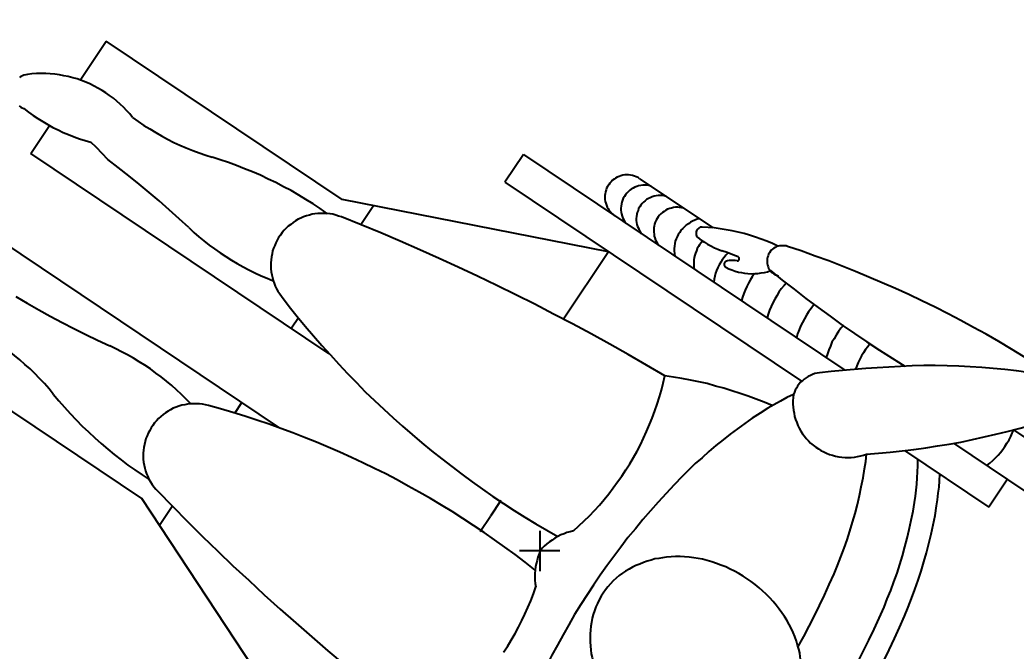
# Model space of a CAD drawing. Header units: millimetres. Extents: x -13407 to 8062823, y -2611 to 109271.
# Drawn here: x 40149 to 41041, y 14580 to 15145 of the extents above; entities that cross this region are included whole.
import ezdxf
from ezdxf import colors
from ezdxf.entities.mleader import LeaderData, LeaderLine
from ezdxf.math import Vec2, Vec3

# ---------------------------------------------------------------- set-up
doc = ezdxf.new("R2010")
doc.units = ezdxf.units.MM
doc.linetypes.add('TRATTEGGIATA', pattern=[0.75, 0.5, -0.25])
doc.layers.add('АР_Отметки', color=250, linetype='Continuous', lineweight=15)
doc.styles.add('ISOCPEUR', font='isocpeur.ttf', dxfattribs={"width": 0.7})

# ---------------------------------------------------------------- blocks, each defined once
blk = doc.blocks.new('_DotSmall')
at = {"color": 0, "linetype": 'ByBlock', "const_width": 0.5}
blk.add_lwpolyline([(-0.0625, 0, 1), (0.0625, 0, 1)], format="xyb", close=True, dxfattribs=at)
blk = doc.blocks.new('Из_буфера26453')
for points in [[(177.43, 314.75), (388.74, 456.63)], [(412.11, 421.62), (388.74, 456.63)], [(365.15, 388.22), (367.53, 391.39), (370.47, 394.3), (373.13, 397.23), (376.28, 400.13), (379.22, 402.81), (382.4, 405.45), (385.82, 407.83), (389.03, 410.22), (392.48, 412.31), (396.17, 414.46), (399.63, 416.32), (403.35, 418.18), (407.04, 419.77), (411.03, 421.34), (414.76, 422.66), (418.72, 423.74), (422.71, 424.81), (426.68, 425.59), (430.67, 426.4), (434.9, 426.94), (438.87, 427.2), (442.88, 427.47), (451.09, 427.47), (455.31, 427.2), (459.29, 426.67)], [(459.29, 426.67), (460.87, 426.4), (462.48, 426.15), (463.8, 425.59), (465.13, 424.81), (466.46, 423.99)], [(466.72, 398.56), (465.38, 397.49), (464.06, 396.96), (462.48, 396.15)], [(462.48, 396.15), (458.51, 392.97), (454.26, 390.07), (450.02, 387.16), (445.5, 384.52), (441.02, 381.86), (436.48, 379.18), (431.71, 377.07), (427.19, 374.68), (422.44, 372.8), (417.41, 370.97), (412.64, 369.13), (407.57, 367.52), (402.55, 366.22)], [(365.15, 388.22), (360.12, 384.52), (355.08, 381.06), (349.76, 377.87), (344.48, 374.68), (339.2, 371.77), (333.86, 368.85), (328.3, 365.92), (322.71, 363.28), (317.16, 360.89), (311.3, 358.51), (305.5, 356.42), (299.67, 354.51), (293.8, 352.66)], [(456.39, 355.87), (439.69, 381.06)], [(387.42, 350.55), (392.48, 355.87), (397.48, 361.17), (402.55, 366.22)], [(15.14, 355.07), (-272.6, 162)], [(15.14, 355.07), (31.84, 330.13)], [(189.09, 176.61), (456.39, 355.87)], [(190.69, 302.02), (197.03, 306.54), (203.4, 310.81), (210.06, 314.75), (216.39, 318.72), (223.29, 322.72), (229.9, 326.16), (236.83, 329.87), (243.71, 333.06), (250.62, 336.51), (257.76, 339.4), (264.91, 342.33), (272.09, 345.25), (279.25, 347.9), (286.66, 350.29), (293.8, 352.66)], [(314.76, 289.57), (323.51, 297.53), (332.27, 305.48), (341.29, 313.43), (350.3, 321.11), (359.32, 328.54), (368.61, 335.98), (378.13, 343.39), (387.42, 350.55)], [(31.84, 330.13), (-233.87, 151.93)], [(-88.83, 333.32), (-154.86, 289.28)], [(-88.83, 333.32), (-87.51, 334.39), (-85.91, 335.17), (-84.32, 335.72), (-82.46, 336.25), (-80.87, 336.51), (-79.01, 336.78), (-75.58, 336.78), (-73.96, 336.51), (-72.11, 335.98), (-70.52, 335.45), (-68.95, 334.64), (-67.35, 333.84), (-66.02, 333.06), (-64.7, 332.01), (-63.37, 330.66), (-62.33, 329.32), (-61.24, 328.01), (-60.19, 326.39), (-59.41, 324.83), (-58.86, 323.25), (-58.33, 321.63), (-58.08, 319.8), (-57.78, 318.22), (-57.78, 314.75), (-58.08, 312.89), (-58.61, 311.31), (-59.13, 309.75), (-59.92, 307.87), (-60.71, 306.54), (-61.8, 304.96), (-62.86, 303.61), (-63.9, 302.3), (-65.23, 301.22), (-66.55, 300.16)], [(-98.92, 326.69), (-97.04, 327.24), (-95.45, 327.49), (-91.73, 327.49), (-89.89, 327.24), (-88.04, 326.98), (-86.44, 326.39), (-84.58, 325.63), (-83.01, 324.83), (-81.4, 324.05), (-80.07, 322.97), (-78.75, 321.63), (-77.44, 320.31), (-76.37, 318.98), (-75.32, 317.42), (-74.25, 315.83), (-73.7, 314.22), (-72.93, 312.37), (-72.66, 310.81), (-72.38, 308.9), (-72.11, 307.07), (-72.11, 305.21), (-72.38, 303.35), (-72.66, 301.75), (-73.17, 299.89), (-73.96, 298.07), (-74.79, 296.47), (-75.58, 294.86), (-76.62, 293.55)], [(-112.69, 317.42), (-110.82, 317.95), (-109.25, 318.22), (-105.55, 318.22), (-103.67, 317.95), (-101.82, 317.66), (-100.22, 317.12), (-98.39, 316.34), (-96.79, 315.54), (-95.2, 314.75), (-93.88, 313.68), (-92.55, 312.37), (-91.22, 311.04), (-90.16, 309.75), (-89.12, 308.13), (-88.04, 306.54), (-87.51, 304.96), (-86.69, 303.08), (-86.44, 301.49), (-86.18, 299.63), (-85.91, 297.8), (-85.91, 295.92), (-86.18, 294.06), (-86.44, 292.47), (-86.97, 290.6), (-87.79, 289.04), (-88.57, 287.18), (-89.37, 285.87), (-90.4, 284.26)], [(-60.98, 267.81), (177.43, 314.75)], [(-128.34, 307.07), (-126.5, 307.34), (-124.64, 307.57), (-123.05, 307.87), (-121.19, 307.87), (-119.33, 307.57), (-117.48, 307.07), (-115.88, 306.54), (-114.02, 306.01), (-112.43, 305.21), (-110.82, 304.13), (-109.5, 303.08), (-107.92, 302.02), (-106.86, 300.69), (-105.55, 299.13), (-104.74, 297.8), (-103.67, 296.19), (-102.87, 294.34), (-102.37, 292.75), (-102.09, 290.89), (-101.57, 289.28), (-101.57, 285.59), (-101.82, 283.73), (-102.09, 281.87), (-102.61, 280.3), (-103.14, 278.43), (-103.96, 276.85), (-105.02, 275.25), (-106.07, 273.66)], [(149.29, 309.18), (160.71, 291.95)], [(-142.65, 297.53), (-140.55, 296.99), (-138.42, 296.19), (-136.28, 295.39), (-134.42, 294.34), (-132.58, 293.01), (-130.73, 291.68), (-129.14, 290.37), (-127.54, 288.78), (-125.97, 287.18), (-124.89, 285.32), (-123.56, 283.44), (-122.52, 281.33), (-121.7, 279.51), (-120.9, 277.36), (-120.38, 275.25), (-120.13, 272.84), (-119.86, 270.75), (-119.86, 268.62), (-120.13, 266.5), (-120.38, 264.09)], [(-111.64, 156.72), (-95.2, 166.52), (-78.75, 175.79), (-62.33, 185.08), (-45.61, 194.37), (-28.9, 203.39), (-11.92, 212.13), (5.04, 220.89), (22.02, 229.38), (38.98, 237.85), (56.24, 246.08), (73.47, 254.02), (90.7, 262.01), (107.95, 269.69), (125.45, 277.36), (142.94, 284.79), (160.44, 291.95), (178.21, 299.13)], [(178.21, 299.13), (180.62, 299.89), (183.24, 300.69), (185.9, 301.49), (188.26, 301.75), (190.94, 302.3), (199.14, 302.3), (201.8, 301.75), (204.46, 301.49), (206.82, 300.69), (209.5, 300.16), (212.15, 299.13), (214.55, 298.07), (216.94, 296.99), (219.3, 295.67), (221.43, 294.06), (223.57, 292.47), (225.68, 290.89), (227.54, 289.04), (229.39, 287.18), (231.25, 285.06), (232.84, 282.93), (234.44, 280.8), (235.77, 278.43), (236.83, 276.03), (237.86, 273.66), (238.92, 271.02), (239.72, 268.62), (240.27, 265.95), (240.78, 263.34), (241.07, 260.66), (241.32, 258.01), (241.32, 252.69), (241.07, 250.05), (240.52, 247.4), (239.99, 244.75), (239.19, 242.1), (238.41, 239.71), (237.33, 237.07), (236.3, 234.66), (234.95, 232.55), (233.36, 230.16), (231.78, 228.05)], [(-212.66, 272.84), (-207.88, 275.25), (-202.84, 277.36), (-197.82, 279.22), (-192.8, 281.1), (-187.46, 282.66), (-182.45, 284.26), (-177.14, 285.59), (-171.85, 286.63), (-166.52, 287.71), (-161.21, 288.51), (-155.65, 289.28), (-150.35, 289.57), (-145.04, 289.86)], [(-145.04, 289.86), (-143.18, 289.86), (-142.4, 289.28), (-141.59, 288.78), (-140.82, 288.25), (-140.28, 287.45), (-139.75, 286.63), (-139.49, 285.87), (-139.49, 283.19), (-140.02, 282.13), (-140.55, 281.33), (-141.08, 280.8), (-141.85, 280.02)], [(233.64, 110.29), (500.92, 289.57)], [(314.76, 289.57), (310.27, 285.32), (305.77, 281.33), (301.23, 277.63), (296.46, 273.91), (291.71, 270.45), (286.66, 267.03), (281.62, 263.57), (276.59, 260.4), (271.54, 257.49), (266.24, 254.3), (260.94, 251.63), (255.62, 248.98), (250.07, 246.32), (244.77, 244.2), (239.19, 241.84)], [(-141.34, 280.52), (-144, 278.43), (-146.9, 276.56), (-149.81, 274.7), (-152.75, 273.11), (-155.9, 271.51), (-159.11, 270.18), (-162.54, 268.87)], [(-145.33, 277.36), (-144, 276.03), (-142.65, 274.19), (-141.59, 272.58), (-140.55, 270.75), (-139.75, 268.87), (-138.96, 266.76), (-138.42, 264.9), (-137.89, 262.77), (-137.61, 260.66), (-137.36, 258.8), (-137.36, 256.68), (-137.61, 254.57), (-137.89, 252.42)], [(-465.65, 153), (-454.79, 160.14), (-443.92, 167.32), (-432.78, 174.2), (-421.89, 180.84), (-410.53, 187.49), (-399.35, 194.1), (-387.94, 200.2), (-376.55, 206.53), (-365.13, 212.4), (-353.48, 218.23), (-341.8, 224.04), (-330.14, 229.64), (-318.22, 234.93), (-306.27, 240.24), (-294.33, 245.28), (-282.41, 250.31), (-270.19, 255.08), (-258.27, 259.87), (-246.08, 264.09), (-233.61, 268.62), (-221.42, 272.58)], [(-221.42, 272.58), (-220.09, 273.11), (-218.77, 273.37), (-214.26, 273.37), (-212.93, 272.84), (-211.6, 272.58), (-210.27, 271.78), (-209.23, 271.28), (-207.88, 270.18), (-206.82, 269.42), (-206.05, 268.36), (-205.25, 267.03), (-204.45, 265.7), (-203.91, 264.35), (-203.39, 263.02), (-203.12, 261.73), (-203.12, 257.49), (-203.39, 256.14), (-203.91, 254.57), (-204.45, 253.25), (-205.25, 252.16), (-206.05, 250.86), (-207.09, 249.8), (-208.15, 248.98), (-209.23, 248.19), (-210.56, 247.4), (-211.86, 246.87), (-213.19, 246.32)], [(-177.14, 263.34), (-172.38, 265.17), (-167.32, 267.29), (-162.54, 268.87)], [(-60.98, 267.81), (-20.66, 207.63)], [(-176.34, 259.87), (-176.87, 259.87), (-177.4, 260.13), (-177.93, 260.4), (-178.18, 260.93), (-178.18, 262.51), (-177.67, 262.77), (-177.14, 263.34)], [(-176.34, 259.87), (-174.46, 260.13), (-169.17, 260.13), (-167.6, 259.87)], [(-168.11, 267.03), (-166.27, 264.9), (-164.66, 262.77), (-162.82, 260.66), (-161.52, 258.54), (-160.17, 256.14), (-158.84, 253.79), (-157.78, 251.11), (-156.97, 248.73), (-156.19, 246.08), (-155.65, 243.42), (-155.39, 240.78)], [(-167.6, 259.87), (-166.8, 259.6), (-166.27, 259.35), (-165.72, 259.07), (-165.21, 258.54), (-164.93, 258.01), (-164.66, 257.49), (-164.66, 255.88), (-164.93, 255.35), (-165.21, 254.82), (-165.72, 254.3), (-166.27, 254.02)], [(-206.29, 251.11), (-216.67, 242.64), (-227.26, 234.43), (-237.86, 226.19), (-248.72, 217.95), (-259.6, 210.29), (-270.48, 202.31), (-281.37, 194.63), (-292.47, 187.19), (-303.64, 179.76), (-315.03, 172.62), (-326.44, 165.46)], [(-166.27, 254.02), (-168.9, 252.69), (-171.56, 251.63), (-174.46, 250.58), (-177.4, 249.8), (-180.05, 249.25), (-182.98, 248.73), (-185.87, 248.47), (-188.79, 248.19), (-191.98, 248.47), (-194.9, 248.47), (-197.82, 248.98), (-200.74, 249.51), (-203.39, 250.05), (-206.29, 251.11)], [(-191.73, 248.47), (-189.87, 245.53), (-188.02, 242.64), (-186.4, 239.71), (-184.83, 236.79), (-183.48, 233.6), (-182.18, 230.42), (-181.12, 227.25), (-180.32, 224.04)], [(-220.62, 240.24), (-218.24, 237.58), (-215.84, 234.66), (-213.73, 231.75), (-211.86, 228.58), (-210.03, 225.37), (-208.15, 222.22), (-206.82, 219.03), (-205.25, 215.57), (-204.19, 212.13), (-203.12, 208.69)], [(231.78, 228.05), (224.88, 219.03), (217.7, 210.02), (210.56, 201.26), (203.13, 192.51), (195.71, 184.02), (188.03, 175.53), (180.32, 167.32), (172.63, 158.84), (164.68, 150.87), (156.73, 142.64), (148.5, 134.7), (140.27, 127.01), (131.82, 119.32), (123.3, 111.64), (114.83, 104.2), (106.07, 96.77), (97.33, 89.61), (88.31, 82.46), (79.28, 75.55), (70.28, 68.67), (60.99, 62.04), (51.72, 55.4), (42.45, 48.78), (32.9, 42.4), (23.34, 36.29), (13.78, 30.21), (3.99, 24.37), (-5.82, 18.53), (-15.64, 12.98)], [(469.65, 227.78), (459.56, 221.95), (449.22, 215.87), (438.87, 210.29), (428.27, 204.69), (417.66, 199.12), (407.04, 193.84), (396.47, 188.79), (385.55, 183.77)], [(-244.75, 220.09), (-242.61, 217.15), (-240.24, 214.26), (-238.41, 211.07), (-236.53, 207.88), (-234.69, 204.69), (-233.07, 201.26), (-231.77, 198.11), (-230.42, 194.37), (-229.36, 190.93)], [(216.66, 208.69), (222.74, 199.4)], [(-271.52, 202.31), (-269.15, 199.4), (-267.03, 196.46), (-264.91, 193.3), (-263.05, 190.11), (-261.21, 186.92), (-259.87, 183.5), (-258.27, 180.03), (-257.21, 176.61), (-256.15, 173.17)], [(356.94, 46.94), (568.29, 188.79)], [(436.23, 140.52), (439.94, 145.3), (444.17, 149.84), (448.44, 154.32), (452.65, 158.84), (456.92, 163.08), (461.7, 167.07), (466.19, 171.29), (470.94, 175.01), (475.73, 178.97), (480.79, 182.7), (485.83, 186.13), (490.85, 189.58), (496.16, 192.77)], [(-295.15, 185.36), (-293.29, 182.95), (-291.16, 180.31), (-289.31, 177.4), (-287.71, 174.75), (-286.14, 171.82), (-284.81, 168.66), (-283.47, 165.72), (-282.14, 162.53)], [(312.91, 131.78), (317.16, 136.03), (321.42, 140.25), (325.92, 144.24), (330.14, 148.23), (334.93, 152.2), (339.45, 155.9), (344.48, 159.34), (349.23, 163.08), (354.28, 166.25), (359.32, 169.43), (364.37, 172.62), (369.67, 175.53), (374.97, 178.43), (380.27, 181.11), (385.55, 183.77)], [(-457.44, 156.72), (-447.09, 158.58), (-436.76, 159.91), (-426.41, 161.2), (-416.08, 162.53), (-405.71, 163.35), (-395.37, 164.41), (-385.06, 164.93), (-374.69, 165.46), (-364.36, 165.72), (-353.74, 166.01), (-343.41, 166.01), (-333.04, 165.72), (-322.71, 165.19), (-312.09, 164.66), (-301.76, 164.14), (-291.41, 163.35)], [(-291.41, 163.35), (-281.08, 162.53), (-270.72, 161.74), (-260.4, 160.67), (-250.06, 159.64)], [(-250.06, 159.64), (-247.94, 159.11), (-245.82, 158.84), (-243.69, 158.01), (-241.84, 157.25), (-239.98, 156.17), (-238.1, 155.12), (-236.28, 153.81), (-234.69, 152.46), (-233.07, 151.13), (-231.77, 149.57), (-230.42, 147.7), (-229.36, 145.83), (-228.32, 143.97), (-227.51, 142.13), (-226.73, 139.99)], [(-207.64, 130.2), (-200.49, 133.11), (-193.3, 136.03), (-186.16, 138.67), (-178.99, 141.08), (-171.56, 143.44), (-164.42, 145.83), (-156.97, 147.7), (-149.57, 149.84), (-141.85, 151.4), (-134.42, 153), (-126.74, 154.32), (-119.33, 155.65), (-111.64, 156.72)], [(-29.7, 18.03), (-34.48, 22.53), (-39.24, 27.02), (-44.01, 31.54), (-48.53, 36.29), (-53, 41.07), (-57.29, 46.14), (-61.24, 51.18), (-65.23, 56.46), (-69.19, 61.78), (-72.93, 67.08), (-76.62, 72.66), (-80.07, 77.93), (-83.54, 83.79), (-86.69, 89.36), (-89.62, 95.19), (-92.55, 101.02), (-95.2, 107.12), (-97.83, 113.22), (-100.22, 119.05), (-102.61, 125.41), (-104.74, 131.51), (-106.6, 137.89), (-108.45, 143.97), (-110.04, 150.37), (-111.64, 156.72)], [(-226.73, 139.99), (-226.44, 137.36), (-226.2, 134.44), (-226.2, 131.51), (-226.44, 128.87), (-226.73, 125.95), (-227.26, 123.29), (-227.77, 120.38), (-228.59, 117.72), (-229.65, 115.06), (-230.71, 112.44), (-231.77, 110.03), (-233.34, 107.39), (-234.69, 104.99), (-236.53, 102.85), (-238.1, 100.77), (-240.24, 98.65), (-242.08, 96.5), (-244.22, 94.66), (-246.62, 93.05), (-249, 91.47), (-251.37, 89.89), (-253.78, 88.83), (-256.44, 87.5), (-259.07, 86.47), (-261.74, 85.67), (-264.36, 84.84), (-267.32, 84.31), (-269.95, 84.02), (-272.87, 83.79), (-278.43, 83.79), (-281.37, 84.02), (-284, 84.57), (-286.92, 85.1), (-289.55, 85.9), (-292.22, 86.68)], [(-226.73, 139.99), (-220.89, 137.36), (-215.05, 134.17), (-209.23, 131), (-203.66, 127.79)], [(436.23, 140.52), (431.18, 134.44), (426.16, 128.87), (421.11, 123.02), (415.79, 117.47), (410.24, 111.91), (404.68, 106.59), (399.1, 101.29), (393.28, 96.24), (387.42, 91.2), (381.58, 86.47), (375.5, 81.67), (369.4, 76.9), (363.04, 72.66), (356.69, 68.16), (350.3, 63.9)], [(-203.66, 127.79), (-196.75, 123.29), (-189.87, 118.78), (-183.22, 114.26), (-176.61, 109.51), (-169.97, 104.46), (-163.62, 99.43), (-157.25, 94.41), (-150.88, 89.09), (-144.8, 83.49), (-138.69, 78.23), (-132.85, 72.39), (-127.01, 66.55)], [(4.54, -17.25), (13.54, -10.07), (22.55, -3.19), (31.84, 3.42), (41.11, 10.05), (50.39, 16.45), (59.92, 22.8), (69.5, 29.14), (79.04, 35.26), (88.59, 41.07), (98.4, 46.94), (108.48, 52.75), (118.28, 58.05), (128.35, 63.65), (138.43, 68.94), (148.5, 73.99), (158.85, 79.01), (169.2, 83.79), (179.54, 88.56), (189.89, 93.05), (200.46, 97.3), (211.07, 101.55), (221.69, 105.79), (232.31, 109.78), (242.91, 113.47), (253.79, 117.19), (264.64, 120.63), (275.53, 124.1), (286.39, 127.27), (297.28, 130.2)], [(273.68, 123.55), (267.3, 132.84)], [(297.28, 130.2), (299.92, 131), (302.56, 131.51), (305.23, 131.78), (313.18, 131.78), (315.84, 131.51), (318.49, 131), (321.15, 130.46), (323.79, 129.63), (326.19, 128.87), (328.83, 127.79), (331.2, 126.48), (333.35, 125.15), (335.72, 123.82), (337.85, 122.22), (339.96, 120.38), (341.82, 118.53), (343.68, 116.67), (345.54, 114.81), (347.12, 112.44), (348.44, 110.29), (349.76, 107.92), (351.11, 105.52), (352.17, 103.13), (353.22, 100.77), (354.02, 98.11), (354.55, 95.44), (355.08, 92.78), (355.35, 90.16), (355.61, 87.5), (355.61, 82.2), (355.35, 79.54), (354.82, 76.9), (354.28, 74.25), (353.5, 71.85), (352.71, 69.19), (351.63, 66.81), (350.58, 64.43), (349.23, 62.04), (347.64, 59.65), (346.08, 57.56), (344.48, 55.4), (342.6, 53.57)], [(-292.22, 86.68), (-302.83, 87.5), (-313.44, 88.56), (-324.04, 89.61), (-334.65, 90.95), (-345.27, 92.28), (-355.6, 94.11), (-366.21, 95.72), (-376.55, 97.57), (-387.15, 99.69), (-397.5, 102.1), (-407.85, 104.46), (-418.16, 106.85), (-428.53, 109.78), (-438.6, 112.44), (-448.95, 115.61), (-459.04, 118.78)], [(-553.15, 22), (-424.02, 108.45)], [(-399.91, 76.6), (-402.54, 78.74), (-405.19, 80.88), (-407.56, 83.26), (-409.97, 85.67), (-412.07, 88.28), (-414.2, 90.95), (-416.08, 93.61), (-417.91, 96.5), (-419.75, 99.43), (-421.36, 102.37), (-422.69, 105.52), (-424.02, 108.45)], [(-530.88, -11.41), (-370.2, 96.5)], [(-326.16, 89.89), (-401.75, 39.23)], [(-335.18, 43.48), (-335.96, 49.03), (-336.75, 54.35), (-337.29, 59.92), (-337.57, 65.5), (-337.86, 70.78), (-338.1, 76.35), (-338.1, 81.93)], [(-290.37, 73.46), (-291.41, 80.07), (-292.22, 86.68)], [(-263.05, -20.42), (-266.21, -12.99), (-269.15, -5.32), (-272.05, 2.38), (-274.73, 10.05), (-277.1, 17.78), (-279.49, 25.72), (-281.9, 33.66), (-284, 41.62), (-285.84, 49.56), (-287.47, 57.56), (-289.04, 65.5), (-290.37, 73.46)], [(-418.44, 64.17), (-401.75, 39.23)], [(-354.81, 40.29), (-355.86, 45.88), (-356.38, 51.71), (-357.19, 57.26), (-357.48, 62.84), (-357.72, 68.67)], [(-127.01, 66.55), (-119.86, 59.12), (-112.69, 51.42), (-105.55, 43.73), (-98.63, 36.06), (-91.73, 28.11), (-85.11, 19.87), (-78.48, 11.93), (-72.11, 3.42), (-65.76, -4.8), (-59.66, -13.28), (-53.57, -21.75), (-47.71, -30.51)], [(342.6, 53.57), (329.36, 40.03), (316.1, 26.49), (302.56, 12.98), (288.8, -0.27), (275.26, -13.28), (261.2, -26.27), (247.41, -39.25), (233.11, -51.99), (219.07, -64.45), (204.73, -76.9), (190.16, -89.37), (175.53, -101.59), (160.95, -113.77), (146.12, -125.7), (131.26, -137.38), (116.42, -149.04), (101.3, -160.71)], [(35.28, 45.34), (44.55, 31.29)], [(223.02, -155.95), (356.94, 46.94)], [(-326.16, -58.35), (-329.34, -50.39), (-332.53, -42.44), (-335.43, -34.49), (-338.37, -26.27), (-341.02, -18.04), (-343.41, -9.84), (-345.78, -1.58), (-347.92, 6.61), (-350.05, 15.1), (-351.88, 23.33), (-353.48, 31.8), (-354.81, 40.29)], [(-307.89, -50.39), (-310.77, -42.97), (-313.97, -35.27), (-316.6, -27.61), (-319.52, -19.89), (-321.92, -12.21), (-324.3, -4.25), (-326.44, 3.71), (-328.55, 11.38), (-330.41, 19.34), (-332.27, 27.55), (-333.86, 35.52), (-335.18, 43.48)], [(341.01, 23.06), (329.63, 40.03)], [(53.83, 17.5), (44.55, 31.29)], [(-29.7, 18.03), (-26.78, 17.23), (-23.87, 16.45), (-21.21, 15.37), (-18.31, 14.31), (-15.64, 12.98), (-12.99, 11.38), (-10.61, 9.79), (-8.22, 8.22), (-5.82, 6.36), (-3.46, 4.24), (-1.3, 2.11), (0.52, 0)], [(0.52, 18.03), (0.52, -18.04)], [(-17.5, 0), (18.56, 0)], [(-1.3, 2.63), (0, 0), (1.06, -2.68), (2.13, -5.58), (2.94, -8.47), (3.72, -11.41), (4.25, -14.32), (4.54, -17.25), (4.79, -20.19), (4.79, -26.27), (4.54, -29.18), (3.99, -32.1)], [(-185.36, -24.94), (-181.62, -22.55), (-177.67, -20.19), (-173.95, -18.04), (-169.97, -16.18), (-166.01, -14.32), (-161.76, -12.74), (-157.78, -11.15), (-153.54, -9.84), (-149.28, -8.47)], [(-149.28, -8.47), (-145.33, -7.43), (-141.34, -6.65), (-137.36, -6.11), (-133.38, -5.58), (-129.14, -5.32), (-125.16, -5.05), (-121.19, -5.05), (-117.21, -5.32), (-112.96, -5.58)], [(-112.96, -5.58), (-109.5, -6.11), (-106.07, -6.65), (-102.61, -7.18), (-99.16, -8.24), (-95.73, -9.01), (-92.28, -10.33), (-89.12, -11.68), (-85.64, -12.99), (-82.46, -14.61), (-79.54, -16.18)], [(-79.54, -16.18), (-76.37, -18.04), (-73.46, -19.89), (-70.52, -22.02), (-67.88, -24.41), (-65.23, -26.77), (-62.86, -29.44), (-60.46, -32.1), (-58.33, -34.74), (-56.2, -37.68)], [(-230.97, -85.65), (-236.01, -76.65), (-240.78, -67.36), (-245.55, -58.09), (-250.06, -48.8), (-254.57, -39.51), (-258.8, -29.97), (-263.05, -20.42)], [(-214.01, -51.99), (-211.36, -48.53), (-208.43, -45.36), (-205.52, -41.9), (-202.33, -38.75), (-199.13, -35.82), (-195.96, -32.9), (-192.51, -29.97), (-188.79, -27.33), (-185.36, -24.94)], [(-47.71, -30.51), (-41.9, -39.25), (-36.34, -48), (-30.75, -57.02), (-25.45, -66.06), (-20.41, -75.07), (-15.37, -84.32), (-10.33, -93.36), (-5.57, -102.92), (-1.06, -112.19), (3.47, -121.71), (7.68, -131.26), (11.95, -140.83)], [(32.9, -90.7), (29.43, -85.42), (25.98, -79.84), (22.55, -73.97), (19.62, -68.16), (16.44, -62.32), (13.78, -56.53), (11.13, -50.66), (8.47, -44.56), (6.09, -38.45), (3.99, -32.1)], [(-56.2, -37.68), (-54.35, -40.58), (-52.75, -43.78), (-51.18, -46.96), (-49.57, -50.13), (-48.53, -53.58), (-47.45, -56.78), (-46.41, -60.2), (-45.85, -63.94), (-45.09, -67.36)], [(-246.35, -163.63), (-252.19, -154.61), (-258.01, -145.58), (-263.6, -136.6), (-269.15, -127.29), (-274.46, -118), (-279.76, -108.48), (-284.81, -98.93), (-289.55, -89.37), (-294.33, -79.84), (-299.13, -70.03), (-303.33, -60.2), (-307.89, -50.39)], [(-230.42, -84.32), (-229.36, -80.63), (-228.06, -76.65), (-226.44, -72.94), (-224.58, -69.22), (-222.76, -65.8), (-220.89, -62.08), (-218.77, -58.62), (-216.4, -55.45), (-214.01, -51.99)], [(-262.78, -174.78), (-268.89, -165.47), (-274.98, -156.2), (-280.81, -146.93), (-286.38, -137.38), (-291.96, -127.84), (-297.25, -118), (-302.56, -108.2), (-307.6, -98.4), (-312.38, -88.58), (-317.16, -78.49), (-321.67, -68.42), (-326.16, -58.35)], [(-45.09, -67.36), (-44.81, -70.82), (-44.55, -74.27), (-44.55, -81.42), (-44.81, -85.12), (-45.09, -88.58), (-45.61, -92.05), (-46.41, -95.47), (-47.2, -98.93), (-47.99, -102.38)], [(-233.34, -119.61), (-233.87, -116.16), (-234.16, -112.45), (-234.16, -105.29), (-233.87, -101.82), (-233.34, -98.4), (-232.82, -94.68), (-232.3, -91.24), (-231.5, -87.78), (-230.42, -84.32)]]:
    blk.add_lwpolyline(points)
at = {"linetype": 'TRATTEGGIATA'}
blk.add_circle((0.32, -0.3), 750.23, dxfattribs=at)

msp = doc.modelspace()

# ---------------------------------------------------------------- block references
at = {"ltscale": 250.120383, "xscale": -1, "rotation": 359.9999999999467}
msp.add_blockref('Из_буфера26453', (40614.93, 14669.62), dxfattribs=at)

# ---------------------------------------------------------------- leaders
at = {"layer": 'АР_Отметки'}
ml = msp.add_multileader_mtext('Standard', dxfattribs=at)
ml.set_content('{\\W0.8;-2,250}', color=256, style='ISOCPEUR')
ml.set_leader_properties(color=256, linetype='Continuous', lineweight=-1)
ml.set_arrow_properties(name='DOTSMALL')
ml.build(insert=Vec2(0, 0))
ml.multileader.update_dxf_attribs({"has_text_frame": 1, "text_left_attachment_type": 4, "text_right_attachment_type": 4, "dogleg_length": 100, "arrow_head_size": 180})
ctx = ml.context
ctx.base_point, ctx.char_height, ctx.arrow_head_size, ctx.landing_gap_size, ctx.plane_origin = Vec3(49783.77, 72941.39), 250, 180, 50, Vec3(49702.37, 71663.27)
ctx.left_attachment, ctx.right_attachment = 4, 4
notes = []
notes.append((ctx, [(0, (0, 0, 0), (0, 0), (1, 0), 1, [])]))
ctx.mtext.insert, ctx.mtext.width, ctx.mtext.defined_height, ctx.mtext.line_spacing_style, ctx.mtext.flow_direction = Vec3(49833.77, 73274.73), 769.989, 343.89, 2, 5
ml = msp.add_multileader_mtext('Standard', dxfattribs=at)
ml.set_content('+2,100', color=256, style='ISOCPEUR')
ml.set_leader_properties(color=256, linetype='Continuous', lineweight=-1)
ml.set_arrow_properties(name='DOTSMALL')
ml.build(insert=Vec2(0, 0))
ml.multileader.update_dxf_attribs({"has_text_frame": 1, "text_left_attachment_type": 4, "text_right_attachment_type": 4, "dogleg_length": 100, "arrow_head_size": 180})
ctx = ml.context
ctx.base_point, ctx.char_height, ctx.arrow_head_size, ctx.landing_gap_size, ctx.plane_origin = Vec3(54621.17, 71236.43, 0), 250, 180, 50, Vec3(54539.78, 69968.86, 0)
ctx.left_attachment, ctx.right_attachment = 4, 4
notes.append((ctx, [(0, (0, 0, 0), (0, 0), (1, 0), 1, [])]))
ctx.mtext.insert, ctx.mtext.width, ctx.mtext.line_spacing_style, ctx.mtext.flow_direction = Vec3(54671.17, 71569.76, 0), 852.697, 2, 5
ml = msp.add_multileader_mtext('Standard', dxfattribs=at)
ml.set_content('Л.5', color=256, style='ISOCPEUR')
ml.set_leader_properties(color=256, linetype='Continuous', lineweight=-1)
ml.set_arrow_properties(name='DOTSMALL')
ml.build(insert=Vec2(0, 0))
ml.multileader.update_dxf_attribs({"has_text_frame": 1, "text_left_attachment_type": 4, "text_right_attachment_type": 4, "dogleg_length": 100, "arrow_head_size": 180})
ctx = ml.context
ctx.base_point, ctx.char_height, ctx.arrow_head_size, ctx.landing_gap_size, ctx.plane_origin = Vec3(54572.79, 68702.21), 250, 180, 50, Vec3(79808.71, 57079.09)
ctx.left_attachment, ctx.right_attachment = 4, 4
notes.append((ctx, [(0, (0, 0, 0), (0, 0), (1, 0), 1, [])]))
ctx.mtext.insert, ctx.mtext.width, ctx.mtext.line_spacing_style, ctx.mtext.flow_direction = Vec3(54622.79, 69035.55), 852.697, 2, 5
ml = msp.add_multileader_mtext('Standard', dxfattribs=at)
ml.set_content('0,000', color=256, style='ISOCPEUR')
ml.set_leader_properties(color=256, linetype='Continuous', lineweight=-1)
ml.set_arrow_properties(name='DOTSMALL')
ml.build(insert=Vec2(0, 0))
ml.multileader.update_dxf_attribs({"has_text_frame": 1, "text_left_attachment_type": 4, "text_right_attachment_type": 4, "dogleg_length": 100, "arrow_head_size": 180})
ctx = ml.context
ctx.base_point, ctx.char_height, ctx.arrow_head_size, ctx.landing_gap_size, ctx.plane_origin = Vec3(39547.1, 65532.37, 0), 250, 180, 50, Vec3(37385.88, 65007.79, 0)
ctx.left_attachment, ctx.right_attachment = 4, 4
notes.append((ctx, [(0, (0, 0, 0), (0, 0), (1, 0), 1, [])]))
ctx.mtext.insert, ctx.mtext.width, ctx.mtext.line_spacing_style, ctx.mtext.flow_direction = Vec3(39597.1, 65932.37, 0), 852.697, 2, 5
ml = msp.add_multileader_mtext('Standard', dxfattribs=at)
ml.set_content('0,000', color=256, style='ISOCPEUR')
ml.set_leader_properties(color=256, linetype='Continuous', lineweight=-1)
ml.set_arrow_properties(name='DOTSMALL')
ml.build(insert=Vec2(0, 0))
ml.multileader.update_dxf_attribs({"has_text_frame": 1, "text_left_attachment_type": 4, "text_right_attachment_type": 4, "dogleg_length": 100, "arrow_head_size": 180})
ctx = ml.context
ctx.base_point, ctx.char_height, ctx.arrow_head_size, ctx.landing_gap_size, ctx.plane_origin = Vec3(55204.32, 64751.77, 0), 250, 180, 50, Vec3(55122.93, 63550.87, 0)
ctx.left_attachment, ctx.right_attachment = 4, 4
notes.append((ctx, [(0, (0, 0, 0), (0, 0), (1, 0), 1, [])]))
ctx.mtext.insert, ctx.mtext.width, ctx.mtext.line_spacing_style, ctx.mtext.flow_direction = Vec3(55254.32, 65151.77, 0), 852.697, 2, 5
ml = msp.add_multileader_mtext('Standard', dxfattribs=at)
ml.set_content('%%P0,000', color=256, style='ISOCPEUR')
ml.set_leader_properties(color=256, linetype='Continuous', lineweight=-1)
ml.set_arrow_properties(name='DOTSMALL')
ml.build(insert=Vec2(0, 0))
ml.multileader.update_dxf_attribs({"has_text_frame": 1, "text_left_attachment_type": 4, "text_right_attachment_type": 4, "dogleg_length": 100, "arrow_head_size": 180})
ctx = ml.context
ctx.base_point, ctx.char_height, ctx.arrow_head_size, ctx.landing_gap_size, ctx.plane_origin = Vec3(58153.43, 64744.27), 250, 180, 50, Vec3(55082.35, 63154.72)
ctx.left_attachment, ctx.right_attachment = 4, 4
notes.append((ctx, [(0, (0, 0, 0), (0, 0), (1, 0), 1, [])]))
ctx.mtext.insert, ctx.mtext.width, ctx.mtext.line_spacing_style, ctx.mtext.flow_direction = Vec3(58203.43, 65077.61), 852.697, 2, 5
ml = msp.add_multileader_mtext('Standard', dxfattribs=at)
ml.set_content('-2,650', color=256, style='ISOCPEUR')
ml.set_leader_properties(color=256, linetype='Continuous', lineweight=-1)
ml.set_arrow_properties(name='DOTSMALL')
ml.build(insert=Vec2(0, 0))
ml.multileader.update_dxf_attribs({"has_text_frame": 1, "text_left_attachment_type": 4, "text_right_attachment_type": 4, "dogleg_length": 100, "arrow_head_size": 180})
ctx = ml.context
ctx.base_point, ctx.char_height, ctx.arrow_head_size, ctx.landing_gap_size, ctx.plane_origin = Vec3(43941.35, 58653.75), 250, 180, 50, Vec3(41780.14, 58062.51)
ctx.left_attachment, ctx.right_attachment = 4, 4
notes.append((ctx, [(0, (0, 0, 0), (0, 0), (1, 0), 1, [])]))
ctx.mtext.insert, ctx.mtext.width, ctx.mtext.line_spacing_style, ctx.mtext.flow_direction = Vec3(43991.35, 58987.08), 852.697, 2, 5
ml = msp.add_multileader_mtext('Standard', dxfattribs=at)
ml.set_content('-0,450', color=256, style='ISOCPEUR')
ml.set_leader_properties(color=256, linetype='Continuous', lineweight=-1)
ml.set_arrow_properties(name='DOTSMALL')
ml.build(insert=Vec2(0, 0))
ml.multileader.update_dxf_attribs({"has_text_frame": 1, "text_left_attachment_type": 4, "text_right_attachment_type": 4, "dogleg_length": 100, "arrow_head_size": 180})
ctx = ml.context
ctx.base_point, ctx.char_height, ctx.arrow_head_size, ctx.landing_gap_size, ctx.plane_origin = Vec3(53205.95, 29063.43, 0), 250, 180, 50, Vec3(53124.56, 27795.87, 0)
ctx.left_attachment, ctx.right_attachment = 4, 4
notes.append((ctx, [(0, (0, 0, 0), (0, 0), (1, 0), 1, [])]))
ctx.mtext.insert, ctx.mtext.width, ctx.mtext.line_spacing_style, ctx.mtext.flow_direction = Vec3(53255.95, 29396.76, 0), 852.697, 2, 5
ml = msp.add_multileader_mtext('Standard', dxfattribs=at)
ml.set_content('-0,450', color=256, style='ISOCPEUR')
ml.set_leader_properties(color=256, linetype='Continuous', lineweight=-1)
ml.set_arrow_properties(name='DOTSMALL')
ml.build(insert=Vec2(0, 0))
ml.multileader.update_dxf_attribs({"has_text_frame": 1, "text_left_attachment_type": 4, "text_right_attachment_type": 4, "dogleg_length": 100, "arrow_head_size": 180})
ctx = ml.context
ctx.base_point, ctx.char_height, ctx.arrow_head_size, ctx.landing_gap_size, ctx.plane_origin = Vec3(52147.97, 26679.27, 0), 250, 180, 50, Vec3(51898.61, 26018.44, 0)
ctx.left_attachment, ctx.right_attachment = 4, 4
notes.append((ctx, [(0, (0, 0, 0), (0, 0), (1, 0), 1, [])]))
ctx.mtext.insert, ctx.mtext.width, ctx.mtext.line_spacing_style, ctx.mtext.flow_direction = Vec3(52197.97, 27012.6, 0), 852.697, 2, 5
ml = msp.add_multileader_mtext('Standard', dxfattribs=at)
ml.set_content('-0,450', color=256, style='ISOCPEUR')
ml.set_leader_properties(color=256, linetype='Continuous', lineweight=-1)
ml.set_arrow_properties(name='DOTSMALL')
ml.build(insert=Vec2(0, 0))
ml.multileader.update_dxf_attribs({"has_text_frame": 1, "text_left_attachment_type": 4, "text_right_attachment_type": 4, "dogleg_length": 100, "arrow_head_size": 180})
ctx = ml.context
ctx.base_point, ctx.char_height, ctx.arrow_head_size, ctx.landing_gap_size, ctx.plane_origin = Vec3(54069.35, 26651.31, 0), 250, 180, 50, Vec3(53968.08, 25990.49, 0)
ctx.left_attachment, ctx.right_attachment = 4, 4
notes.append((ctx, [(0, (0, 0, 0), (0, 0), (1, 0), 1, [])]))
ctx.mtext.insert, ctx.mtext.width, ctx.mtext.line_spacing_style, ctx.mtext.flow_direction = Vec3(54119.35, 26984.65, 0), 852.697, 2, 5
ml = msp.add_multileader_mtext('Standard', dxfattribs=at)
ml.set_content('Л.1', color=256, style='ISOCPEUR')
ml.set_leader_properties(color=256, linetype='Continuous', lineweight=-1)
ml.set_arrow_properties(name='DOTSMALL')
ml.build(insert=Vec2(0, 0))
ml.multileader.update_dxf_attribs({"has_text_frame": 1, "text_left_attachment_type": 4, "text_right_attachment_type": 4, "dogleg_length": 100, "arrow_head_size": 180})
ctx = ml.context
ctx.base_point, ctx.char_height, ctx.arrow_head_size, ctx.landing_gap_size, ctx.plane_origin = Vec3(51919.22, 25805.26, 0), 250, 180, 50, Vec3(38910.17, 13377.02, 0)
ctx.left_attachment, ctx.right_attachment = 4, 4
notes.append((ctx, [(0, (0, 0, 0), (0, 0), (1, 0), 1, [])]))
ctx.mtext.insert, ctx.mtext.width, ctx.mtext.line_spacing_style, ctx.mtext.flow_direction = Vec3(51969.22, 26138.59, 0), 852.697, 2, 5
ml = msp.add_multileader_mtext('Standard', dxfattribs=at)
ml.set_content('%%P0,000', color=256, style='ISOCPEUR')
ml.set_leader_properties(color=256, linetype='Continuous', lineweight=-1)
ml.set_arrow_properties(name='DOTSMALL')
ml.build(insert=Vec2(0, 0))
ml.multileader.update_dxf_attribs({"has_text_frame": 1, "text_left_attachment_type": 4, "text_right_attachment_type": 4, "dogleg_length": 100, "arrow_head_size": 180})
ctx = ml.context
ctx.base_point, ctx.char_height, ctx.arrow_head_size, ctx.landing_gap_size, ctx.plane_origin = Vec3(62758.82, 23205.12), 250, 180, 50, Vec3(59687.73, 21615.57)
ctx.left_attachment, ctx.right_attachment = 4, 4
notes.append((ctx, [(0, (0, 0, 0), (0, 0), (1, 0), 1, [])]))
ctx.mtext.insert, ctx.mtext.width, ctx.mtext.line_spacing_style, ctx.mtext.flow_direction = Vec3(62808.82, 23538.45), 852.697, 2, 5
ml = msp.add_multileader_mtext('Standard', dxfattribs=at)
ml.set_content('%%P0,000', color=256, style='ISOCPEUR')
ml.set_leader_properties(color=256, linetype='Continuous', lineweight=-1)
ml.set_arrow_properties(name='DOTSMALL')
ml.build(insert=Vec2(0, 0))
ml.multileader.update_dxf_attribs({"has_text_frame": 1, "text_left_attachment_type": 4, "text_right_attachment_type": 4, "dogleg_length": 100, "arrow_head_size": 180})
ctx = ml.context
ctx.base_point, ctx.char_height, ctx.arrow_head_size, ctx.landing_gap_size, ctx.plane_origin = Vec3(52082.17, 21182.44), 250, 180, 50, Vec3(49920.96, 20233.69)
ctx.left_attachment, ctx.right_attachment = 4, 4
notes.append((ctx, [(0, (0, 0, 0), (0, 0), (1, 0), 1, [])]))
ctx.mtext.insert, ctx.mtext.width, ctx.mtext.line_spacing_style, ctx.mtext.flow_direction = Vec3(52132.17, 21515.78), 852.697, 2, 5
for ctx, leaders in notes:
    for number, flags, end, landing, length, lines in leaders:
        leader = LeaderData()
        leader.index, (leader.has_last_leader_line, leader.has_dogleg_vector, leader.attachment_direction) = number, flags
        leader.last_leader_point, leader.dogleg_vector, leader.dogleg_length = Vec3(end), Vec3(landing), length
        for number, points, colour, breaks in lines:
            line = LeaderLine()
            line.index, line.vertices, line.color, line.breaks = number, Vec3.list(points), colors.encode_raw_color(colour), breaks
            leader.lines.append(line)
        ctx.leaders.append(leader)

doc.saveas('drawing.dxf')
